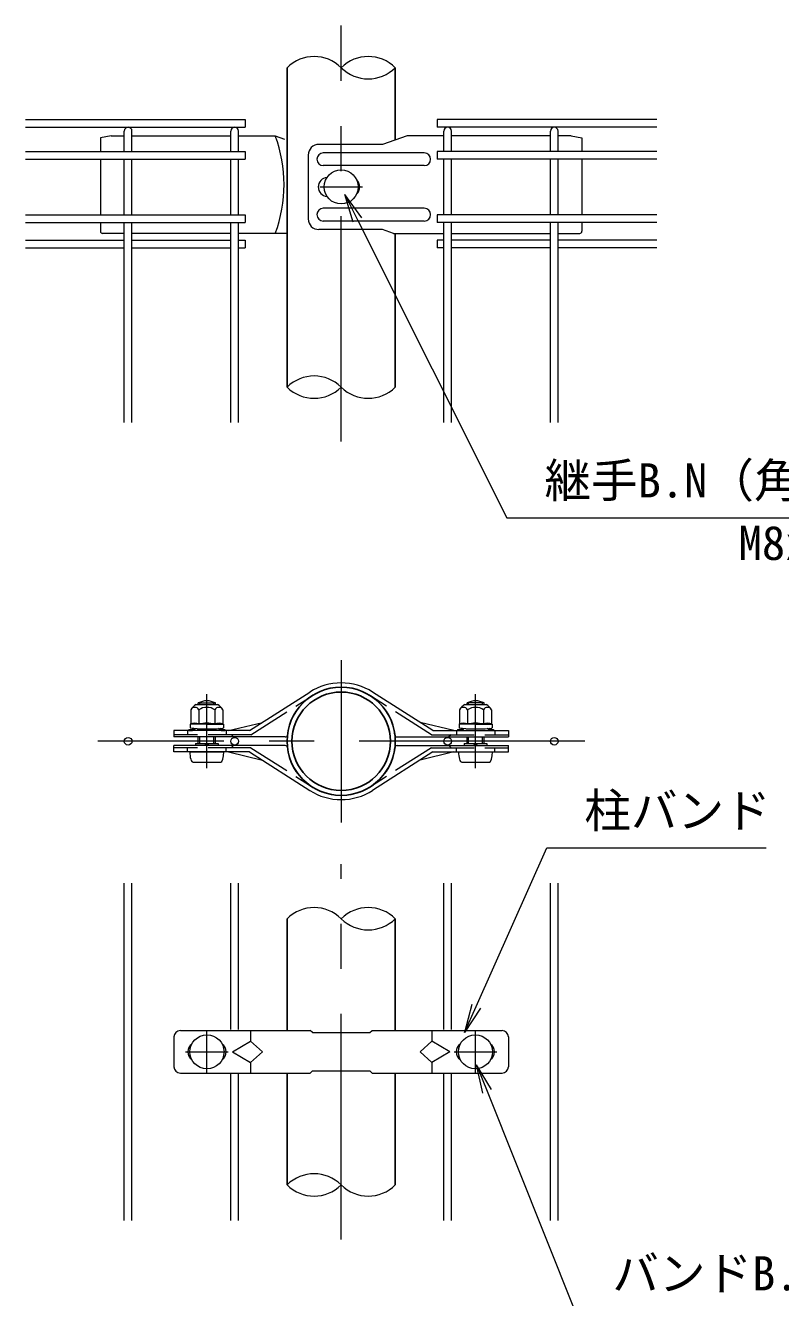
# Model space of a CAD drawing. Units: millimetres, scale not verified. Extents: x -4200 to 4200, y -2970 to 2970.
# Drawn here: x 2307 to 3370, y -420 to 1372 of the extents above; entities that cross this region are included whole.
import ezdxf
from ezdxf.enums import TextEntityAlignment as Align

# ---------------------------------------------------------------- set-up
doc = ezdxf.new("R2010")
doc.units = ezdxf.units.MM
doc.header["$LTSCALE"] = 10
doc.linetypes.add('DASHED', pattern=[7.5, 6, -1.5])
doc.linetypes.add('USER1', pattern=[50.8, 31.75, -6.35, 6.35, -6.35])
for name, color, linetype, lineweight in [('0-4_D-STR-DIM', 7, 'Continuous', 13), ('0-7_D-STR1', 1, 'Continuous', 25), ('0-8_D-BMK', 2, 'USER1', 13), ('0-9_D-STR2', 7, 'Continuous', 13), ('0-A_D-STR3', 3, 'Continuous', 13), ('0-D_D-STR-TXT', 7, 'Continuous', 13)]:
    doc.layers.add(name, color=color, linetype=linetype, lineweight=lineweight)
doc.styles.add('ＭＳ ゴシック', font='')
doc.styles.get('ＭＳ ゴシック').set_extended_font_data('MS Gothic')

msp = doc.modelspace()

# ---------------------------------------------------------------- linework, layer by layer
at = {"layer": '0-4_D-STR-DIM'}
for centre, start, end in [((2713.3, 1274.52), 45.18146, 134.81854), ((2789.5, 1274.52), 45.18146, 134.81854), ((2789.5, 1351.2), 225.18146, 314.81854), ((2713.3, 824.52), 45.18146, 134.81854), ((2713.3, 901.2), 225.18146, 314.81854), ((2789.5, 901.2), 225.18146, 314.81854), ((2713.3, 75.65), 45.18146, 134.81854), ((2789.5, 75.65), 45.18146, 134.81854), ((2789.5, 152.33), 225.18146, 314.81854), ((2713.3, -299.35), 45.18146, 134.81854), ((2713.3, -222.67), 225.18146, 314.81854), ((2789.5, -222.67), 225.18146, 314.81854)]:
    msp.add_arc(centre, 54.05, start, end, dxfattribs=at)
at = {"layer": '0-7_D-STR1'}
for p, q in [((2675.2, 1312.86), (2675.2, 862.86)), ((2827.6, 1211.14), (2827.6, 1312.86)), ((2827.6, 862.86), (2827.6, 1079.41)), ((2675.2, 113.99), (2675.2, -43.51)), ((2827.6, -43.51), (2827.6, 113.99)), ((2675.2, -103.51), (2675.2, -261.01)), ((2827.6, -261.01), (2827.6, -103.51))]:
    msp.add_line(p, q, dxfattribs=at)
for radius in [76.2, 69.3]:
    msp.add_circle((2751.4, 363.99), radius, dxfattribs=at)
at = {"layer": '0-8_D-BMK'}
for p, q in [((2751.4, 786.18), (2751.4, 1372.38)), ((2721.4, 1144.86), (2781.4, 1144.86)), ((2751.4, 478.29), (2751.4, 249.69)), ((2562.21, 325.91), (2562.21, 430.38)), ((2940.59, 325.91), (2940.59, 430.38)), ((3094.3, 363.99), (2408.5, 363.99)), ((2751.4, -337.69), (2751.4, 190.67)), ((2562.4, -103.51), (2562.4, -43.51)), ((2940.4, -103.51), (2940.4, -43.51)), ((2532.4, -73.51), (2592.4, -73.51)), ((2910.4, -73.51), (2970.4, -73.51))]:
    msp.add_line(p, q, dxfattribs=at)
at = {"layer": '0-9_D-STR2'}
for p, q in [((2306.8, 1239.66), (2616.4, 1239.66)), ((2616.4, 1239.66), (2616.4, 1228.86)), ((3196, 1239.66), (2886.4, 1239.66)), ((2886.4, 1239.66), (2886.4, 1228.86)), ((2306.8, 1228.86), (2616.4, 1228.86)), ((2446, 1194.96), (2446, 1223.46)), ((2456.8, 1194.96), (2456.8, 1223.46)), ((2596, 1194.96), (2596, 1223.46)), ((2606.8, 1194.96), (2606.8, 1223.46)), ((3196, 1228.86), (2886.4, 1228.86)), ((2896, 1194.96), (2896, 1223.46)), ((2906.8, 1194.96), (2906.8, 1223.46)), ((3046, 1194.96), (3046, 1223.46)), ((3056.8, 1194.96), (3056.8, 1223.46)), ((2306.8, 1194.96), (2616.4, 1194.96)), ((2306.8, 1184.16), (2616.4, 1184.16)), ((2446, 1105.56), (2446, 1184.16)), ((2456.8, 1105.56), (2456.8, 1184.16)), ((2596, 1105.56), (2596, 1184.16)), ((2606.8, 1105.56), (2606.8, 1184.16)), ((2616.4, 1194.96), (2616.4, 1184.16)), ((3196, 1194.96), (2886.4, 1194.96)), ((2886.4, 1194.96), (2886.4, 1184.16)), ((3196, 1184.16), (2886.4, 1184.16)), ((2896, 1105.56), (2896, 1184.16)), ((2906.8, 1105.56), (2906.8, 1184.16)), ((3046, 1105.56), (3046, 1184.16)), ((3056.8, 1105.56), (3056.8, 1184.16)), ((2306.8, 1105.56), (2616.4, 1105.56)), ((2306.8, 1094.76), (2616.4, 1094.76)), ((2446, 812.86), (2446, 1094.76)), ((2456.8, 812.86), (2456.8, 1094.76)), ((2596, 812.86), (2596, 1094.76)), ((2606.8, 812.86), (2606.8, 1094.76)), ((2616.4, 1105.56), (2616.4, 1094.76)), ((3196, 1105.56), (2886.4, 1105.56)), ((2886.4, 1105.56), (2886.4, 1094.76)), ((3196, 1094.76), (2886.4, 1094.76)), ((2896, 812.86), (2896, 1094.76)), ((2906.8, 812.86), (2906.8, 1094.76)), ((3046, 812.86), (3046, 1094.76)), ((3056.8, 812.86), (3056.8, 1094.76)), ((2306.8, 1069.99), (2446, 1069.99)), ((2306.8, 1059.19), (2446, 1059.19)), ((2456.8, 1069.99), (2596, 1069.99)), ((2456.8, 1059.19), (2596, 1059.19)), ((2606.8, 1069.99), (2616.4, 1069.99)), ((2606.8, 1059.19), (2616.4, 1059.19)), ((2616.4, 1069.99), (2616.4, 1059.19)), ((2896, 1069.99), (2886.4, 1069.99)), ((2886.4, 1069.99), (2886.4, 1059.19)), ((2896, 1059.19), (2886.4, 1059.19)), ((3046, 1069.99), (2906.8, 1069.99)), ((3046, 1059.19), (2906.8, 1059.19)), ((3196, 1069.99), (3056.8, 1069.99)), ((3196, 1059.19), (3056.8, 1059.19)), ((2446, -311.01), (2446, 163.99)), ((2456.8, -311.01), (2456.8, 163.99)), ((2596, -42.01), (2596, 163.99)), ((2606.8, -42.01), (2606.8, 163.99)), ((2896, -42.01), (2896, 163.99)), ((2906.8, -42.01), (2906.8, 163.99)), ((3046, -311.01), (3046, 163.99)), ((3056.8, -311.01), (3056.8, 163.99)), ((2596, -311.01), (2596, -105.01)), ((2606.8, -311.01), (2606.8, -105.01)), ((2896, -311.01), (2896, -105.01)), ((2906.8, -311.01), (2906.8, -105.01))]:
    msp.add_line(p, q, dxfattribs=at)
for centre in [(2451.4, 363.99), (2601.4, 363.99), (2901.4, 363.99), (3051.4, 363.99)]:
    msp.add_circle(centre, 5.4, dxfattribs=at)
for centre in [(2451.4, 1223.46), (2601.4, 1223.46), (2901.4, 1223.46), (3051.4, 1223.46)]:
    msp.add_arc(centre, 5.4, 0, 180, dxfattribs=at)
at = {"layer": '0-A_D-STR3'}
for p, q in [((2427.4, 1216.86), (2412.4, 1213.86)), ((2412.4, 1213.86), (2412.4, 1194.96)), ((2427.4, 1216.86), (2446, 1216.86)), ((2456.8, 1216.86), (2596, 1216.86)), ((2606.8, 1216.86), (2658.67, 1216.86)), ((2658.67, 1216.86), (2671.6, 1212.38)), ((2809.47, 1204.86), (2719.94, 1204.86)), ((2844.14, 1216.86), (2809.47, 1204.86)), ((2896, 1216.86), (2844.14, 1216.86)), ((3046.01, 1216.86), (2906.8, 1216.86)), ((3075.4, 1216.86), (3056.8, 1216.86)), ((3075.4, 1216.86), (3090.4, 1213.86)), ((3090.4, 1213.86), (3090.4, 1194.96)), ((2412.4, 1184.16), (2412.4, 1105.56)), ((2704.94, 1189.86), (2704.94, 1099.86)), ((2868.4, 1192.86), (2726.17, 1192.86)), ((3090.4, 1184.16), (3090.4, 1105.56)), ((2868.4, 1174.86), (2726.17, 1174.86)), ((2868.4, 1114.86), (2726.17, 1114.86)), ((2412.4, 1094.76), (2412.4, 1082.41)), ((2868.4, 1096.86), (2726.17, 1096.86)), ((3090.4, 1094.76), (3090.4, 1082.41)), ((2446, 1079.41), (2415.4, 1079.41)), ((2596, 1079.41), (2456.8, 1079.41)), ((2675.2, 1079.41), (2606.8, 1079.41)), ((2809.47, 1084.86), (2719.94, 1084.86)), ((2825.22, 1079.41), (2809.47, 1084.86)), ((2825.22, 1079.41), (2896, 1079.41)), ((2906.8, 1079.41), (3046, 1079.41)), ((3056.8, 1079.41), (3087.4, 1079.41)), ((2622.47, 379.03), (2707.08, 433.21)), ((2880.34, 379.03), (2795.73, 433.21)), ((2547.21, 415.93), (2577.21, 415.93)), ((2550.21, 415.93), (2550.21, 417.95)), ((2550.21, 417.95), (2574.21, 417.95)), ((2552.25, 415.93), (2552.25, 417.95)), ((2572.18, 415.93), (2572.18, 417.95)), ((2574.21, 415.93), (2574.21, 417.95)), ((2925.59, 415.93), (2955.59, 415.93)), ((2928.59, 415.93), (2928.59, 417.95)), ((2952.59, 417.95), (2928.59, 417.95)), ((2930.62, 415.93), (2930.62, 417.95)), ((2950.56, 415.93), (2950.56, 417.95)), ((2952.59, 415.93), (2952.59, 417.95)), ((2539.7, 408.42), (2539.7, 388.33)), ((2550.96, 408.42), (2550.96, 388.03)), ((2573.47, 408.42), (2573.47, 388.03)), ((2584.73, 408.42), (2584.73, 388.33)), ((2918.08, 408.42), (2918.08, 388.33)), ((2929.34, 408.42), (2929.34, 388.03)), ((2951.85, 408.42), (2951.85, 388.03)), ((2963.11, 408.42), (2963.11, 388.33)), ((2622.47, 379.03), (2515.88, 379.03)), ((2515.88, 379.03), (2515.88, 370.03)), ((2535.21, 379.03), (2535.21, 373.03)), ((2535.21, 379.03), (2535.21, 373.03)), ((2536.71, 380.53), (2541.03, 380.53)), ((2536.71, 380.53), (2536.71, 379.03)), ((2536.71, 379.03), (2541.03, 379.03)), ((2538.96, 387.9), (2538.96, 382.89)), ((2562.21, 388.03), (2539.04, 388.03)), ((2539.7, 388.33), (2539.19, 388.19)), ((2548.71, 381.43), (2539.23, 382.6)), ((2541.91, 380.81), (2543.65, 382.05)), ((2542.78, 379.59), (2545.8, 381.75)), ((2548.71, 381.43), (2575.71, 381.43)), ((2562.21, 388.03), (2585.39, 388.03)), ((2575.71, 381.43), (2585.2, 382.6)), ((2581.65, 379.59), (2578.63, 381.75)), ((2582.52, 380.81), (2580.78, 382.05)), ((2583.4, 379.03), (2587.71, 379.03)), ((2585.46, 387.83), (2585.46, 382.89)), ((2589.22, 379.03), (2589.22, 373.03)), ((2589.22, 379.03), (2589.22, 373.03)), ((2592.56, 379.03), (2640.4, 390.52)), ((2910.25, 379.03), (2862.4, 390.52)), ((2913.59, 379.03), (2913.59, 373.03)), ((2915.09, 380.53), (2919.41, 380.53)), ((2915.09, 380.53), (2915.09, 379.03)), ((2915.09, 379.03), (2919.41, 379.03)), ((2917.34, 387.9), (2917.34, 382.89)), ((2940.59, 388.03), (2917.42, 388.03)), ((2918.08, 388.33), (2917.57, 388.19)), ((2927.09, 381.43), (2917.61, 382.6)), ((2920.28, 380.81), (2922.03, 382.05)), ((2921.16, 379.59), (2924.18, 381.75)), ((2927.09, 381.43), (2954.09, 381.43)), ((2940.59, 388.03), (2963.77, 388.03)), ((2954.09, 381.43), (2963.58, 382.6)), ((2960.03, 379.59), (2957, 381.75)), ((2960.9, 380.81), (2959.16, 382.05)), ((2961.77, 379.03), (2966.09, 379.03)), ((2963.84, 387.83), (2963.84, 382.89)), ((2967.6, 379.03), (2967.6, 373.03)), ((2672.67, 370.03), (2515.88, 370.03)), ((2546.26, 360.95), (2578.17, 360.95)), ((2546.26, 360.95), (2546.26, 357.95)), ((2550.21, 360.95), (2550.21, 370.03)), ((2552.25, 360.95), (2552.25, 370.03)), ((2559.03, 360.95), (2561.58, 357.95)), ((2562.85, 357.95), (2565.4, 360.95)), ((2572.18, 360.95), (2572.18, 370.03)), ((2574.21, 360.95), (2574.21, 370.03)), ((2578.17, 360.95), (2578.17, 357.95)), ((2596.72, 373.03), (2599.84, 370.03)), ((2830.14, 370.03), (2986.93, 370.03)), ((2906.09, 373.03), (2902.97, 370.03)), ((2924.64, 360.95), (2956.55, 360.95)), ((2924.64, 360.95), (2924.64, 357.95)), ((2928.59, 360.95), (2928.59, 370.03)), ((2930.62, 360.95), (2930.62, 370.03)), ((2937.41, 360.95), (2939.96, 357.95)), ((2941.23, 357.95), (2943.78, 360.95)), ((2950.56, 360.95), (2950.56, 370.03)), ((2952.59, 360.95), (2952.59, 370.03)), ((2956.55, 360.95), (2956.55, 357.95)), ((2672.67, 357.95), (2515.88, 357.95)), ((2515.88, 348.95), (2515.88, 357.95)), ((2622.47, 348.95), (2515.88, 348.95)), ((2535.21, 348.95), (2535.21, 354.95)), ((2538.21, 348.95), (2586.21, 348.95)), ((2589.22, 348.95), (2589.22, 354.95)), ((2589.22, 348.95), (2589.22, 354.95)), ((2592.56, 348.95), (2640.4, 337.46)), ((2596.72, 354.95), (2599.84, 357.95)), ((2622.47, 348.95), (2707.08, 294.77)), ((2880.34, 348.95), (2795.73, 294.77)), ((2830.14, 357.95), (2986.93, 357.95)), ((2910.25, 348.95), (2862.4, 337.46)), ((2906.09, 354.95), (2902.97, 357.95)), ((2913.59, 348.95), (2913.59, 354.95)), ((2916.59, 348.95), (2964.59, 348.95)), ((2967.6, 348.95), (2967.6, 354.95)), ((2542.71, 334.55), (2581.71, 334.55)), ((2921.09, 334.55), (2960.09, 334.55)), ((2515.9, -52.51), (2515.9, -94.51)), ((2524.9, -43.51), (2707.9, -43.51)), ((2623.9, -43.51), (2623.9, -58.51)), ((2710.9, -46.51), (2707.9, -43.51)), ((2710.9, -46.51), (2791.9, -46.51)), ((2791.9, -46.51), (2794.9, -43.51)), ((2794.9, -43.51), (2977.9, -43.51)), ((2878.9, -43.51), (2878.9, -58.51)), ((2986.9, -52.51), (2986.9, -94.51)), ((2598.4, -73.51), (2623.9, -58.51)), ((2598.4, -73.51), (2623.9, -88.51)), ((2904.4, -73.51), (2878.9, -88.51)), ((2878.9, -88.51), (2878.9, -103.51)), ((2524.9, -103.51), (2707.9, -103.51)), ((2710.9, -100.51), (2707.9, -103.51)), ((2710.9, -100.51), (2791.9, -100.51)), ((2791.9, -100.51), (2794.9, -103.51)), ((2794.9, -103.51), (2977.9, -103.51))]:
    msp.add_line(p, q, dxfattribs=at)
at = {"layer": '0-A_D-STR3', "linetype": 'DASHED'}
for p, q in [((2624.22, 373.03), (2710.31, 428.16)), ((2878.59, 373.03), (2792.5, 428.16)), ((2624.22, 373.03), (2515.88, 373.03)), ((2878.59, 373.03), (2986.93, 373.03)), ((2624.22, 354.95), (2515.88, 354.95)), ((2624.22, 354.95), (2710.31, 299.82)), ((2878.59, 354.95), (2792.5, 299.82)), ((2878.59, 354.95), (2986.93, 354.95))]:
    msp.add_line(p, q, dxfattribs=at)
at = {"layer": '0-A_D-STR3'}
for points in [[(2583.4, 380.53), (2587.71, 380.53), (2587.71, 379.03)], [(2880.34, 379.03), (2986.93, 379.03), (2986.93, 370.03)], [(2961.77, 380.53), (2966.09, 380.53), (2966.09, 379.03)], [(2880.34, 348.95), (2986.93, 348.95), (2986.93, 357.95)], [(2623.9, -58.51), (2640.4, -73.51), (2623.9, -88.51), (2623.9, -103.51)], [(2904.4, -73.51), (2878.9, -58.51), (2862.4, -73.51), (2878.9, -88.51)]]:
    msp.add_lwpolyline(points, dxfattribs=at)
for centre in [(2751.4, 1144.86), (2562.4, -73.51), (2940.4, -73.51)]:
    msp.add_circle(centre, 24, dxfattribs=at)
for centre, radius, start, end in [((2472.02, 1148.14), 198.9, 339.78603, 20.21397), ((2719.94, 1189.86), 15, 90, 180), ((2726.17, 1183.86), 9, 90, 270), ((2868.4, 1183.86), 9, 270, 90), ((2732.7, 1144.86), 13.5, 94.99037, 265.00963), ((2763.97, 1144.86), 13.5, 314.07965, 45.92035), ((2726.17, 1105.86), 9, 90, 270), ((2868.4, 1105.86), 9, 270, 90), ((2719.94, 1099.86), 15, 180, 270), ((2415.4, 1082.41), 3, 180, 270), ((3087.4, 1082.41), 3, 270, 0), ((2751.4, 363.99), 76.2, 6.55535, 173.44465), ((2751.4, 363.99), 82.2, 57.3664, 122.6336), ((2559.98, 395.61), 24, 122.13463, 147.68315), ((2562.21, 395.45), 25.5, 61.92751, 118.07249), ((2564.45, 395.61), 24, 32.31685, 57.86537), ((2938.36, 395.61), 24, 122.13463, 147.68315), ((2940.59, 395.45), 25.5, 61.92751, 118.07249), ((2942.83, 395.61), 24, 32.31685, 57.86537), ((2545.33, 405.37), 6.4, 28.45309, 151.54691), ((2562.21, 391.14), 20.62, 90, 123.09348), ((2562.21, 391.14), 20.62, 56.90652, 90), ((2579.1, 405.37), 6.4, 28.45309, 151.54691), ((2923.71, 405.37), 6.4, 28.45309, 151.54691), ((2940.59, 391.14), 20.62, 90, 123.09348), ((2940.59, 391.14), 20.62, 56.90652, 90), ((2957.48, 405.37), 6.4, 28.45309, 151.54691), ((2539.26, 387.9), 0.3, 105, 180), ((2539.26, 382.89), 0.3, 180, 263), ((2545.33, 373.38), 15.97, 69.37322, 112.7756), ((2541.03, 382.03), 1.5, 270, 305.53768), ((2541.03, 382.03), 3, 270, 305.53768), ((2546.68, 380.53), 1.5, 123.43373, 125.53768), ((2562.21, 325.76), 63.57, 90, 100.20031), ((2562.21, 325.76), 63.57, 79.79969, 90), ((2579.1, 373.38), 15.97, 67.2244, 110.62678), ((2577.75, 380.53), 1.5, 54.46232, 56.56627), ((2583.4, 382.03), 3, 234.46232, 270), ((2583.4, 382.03), 1.5, 234.46232, 270), ((2585.16, 382.89), 0.3, 277, 0), ((2585.16, 387.83), 0.3, 0, 67.2244), ((2917.64, 387.9), 0.3, 105, 180), ((2917.64, 382.89), 0.3, 180, 263), ((2923.71, 373.38), 15.97, 69.37322, 112.7756), ((2919.41, 382.03), 1.5, 270, 305.53768), ((2919.41, 382.03), 3, 270, 305.53768), ((2925.06, 380.53), 1.5, 123.43373, 125.53768), ((2940.59, 325.76), 63.57, 90, 100.20031), ((2940.59, 325.76), 63.57, 79.79969, 90), ((2957.48, 373.38), 15.97, 67.2244, 110.62678), ((2956.13, 380.53), 1.5, 54.46232, 56.56627), ((2961.77, 382.03), 3, 234.46232, 270), ((2961.77, 382.03), 1.5, 234.46232, 270), ((2963.54, 382.89), 0.3, 277, 0), ((2963.54, 387.83), 0.3, 0, 67.2244), ((2672.72, 373.03), 3, 268.91908, 353.44465), ((2830.09, 373.03), 3, 186.55535, 271.08092), ((2672.72, 354.95), 3, 6.55535, 91.08092), ((2751.4, 363.99), 76.2, 186.55535, 353.44465), ((2830.09, 354.95), 3, 88.91908, 173.44465), ((2751.4, 363.99), 82.2, 237.3664, 302.6336), ((2524.9, -52.51), 9, 90, 180), ((2977.9, -52.51), 9, 0, 90), ((2548.9, -73.51), 13.5, 125.46791, 234.53209), ((2575.9, -73.51), 13.5, 305.46791, 54.53209), ((2926.9, -73.51), 13.5, 125.46791, 234.53209), ((2953.9, -73.51), 13.5, 305.46791, 54.53209), ((2524.9, -94.51), 9, 180, 270), ((2977.9, -94.51), 9, 270, 0)]:
    msp.add_arc(centre, radius, start, end, dxfattribs=at)
for centre, start_param, end_param in [((2542.71, 348.95), 1.5707963, 3.1415927), ((2581.71, 348.95), 3.1415927, 4.712389), ((2921.09, 348.95), 1.5707963, 3.1415927), ((2960.09, 348.95), 3.1415927, 4.712389)]:
    msp.add_ellipse(centre, major_axis=(0, 14.4), ratio=0.3125, start_param=start_param, end_param=end_param, dxfattribs=at)
at = {"layer": '0-D_D-STR-TXT'}
for p, q in [((2768.37, 1095.41), (2756.43, 1134.16)), ((2947.44, -12.24), (2925.07, -46.07)), ((2950.75, -131.6), (2942.1, -91.98))]:
    msp.add_line(p, q, dxfattribs=at)
for points in [[(2780.3, 1101.37), (2756.43, 1134.16), (2774.34, 1098.39), (2984.47, 678.53), (3480.58, 678.53)], [(2935.26, -6.82), (2925.07, -46.07), (2941.35, -9.53), (3040.85, 213.8), (3349.64, 213.8)], [(2963.13, -126.66), (2942.1, -91.98), (2956.94, -129.13), (3080.51, -438.48), (3641.08, -438.48)]]:
    msp.add_lwpolyline(points, dxfattribs=at)

# ---------------------------------------------------------------- texts
at = {"layer": '0-D_D-STR-TXT', "style": 'ＭＳ ゴシック'}
for s, p in [('継手B.N（角根）', (3037.68, 693.02)), ('M8x70', (3311.11, 604.99)), ('柱バンド', (3093.81, 227.91)), ('バンドB.N（角根）', (3133.21, -423.99))]:
    msp.add_text(s, height=48.09, dxfattribs=at).set_placement(p, align=Align.BOTTOM_LEFT)

doc.saveas('drawing.dxf')
